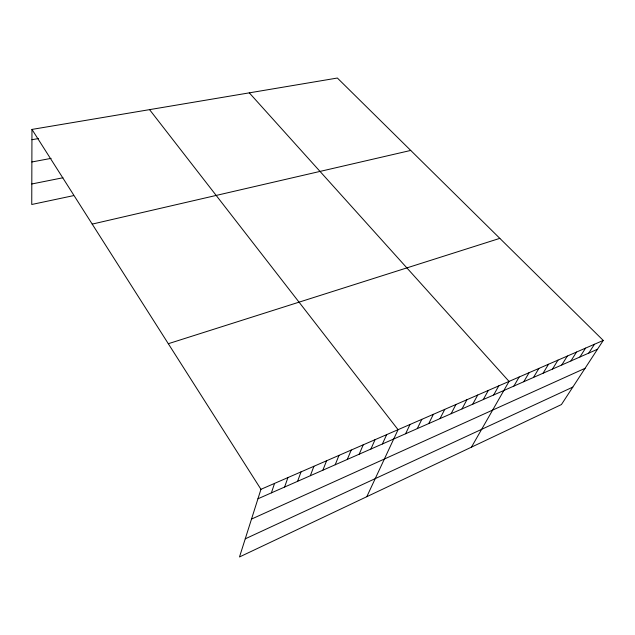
<?xml version="1.0" encoding="UTF-8"?>
<svg xmlns="http://www.w3.org/2000/svg" width="635" height="635" viewBox="0 0 635 635"><rect width="100%" height="100%" fill="white"/><g stroke="black" fill="none" stroke-linecap="round" stroke-linejoin="round"><path stroke-width="0.95" d="M603.25 340.431L260.953 489.315L239.49 556.966L561.427 404.558L603.25 340.431L337.368 78.034L31.964 129.421L31.75 204.486L73.462 195.651M271.399 492.863L274.55 483.402M284.615 487.045L287.909 477.591M297.593 481.33L301.022 471.884M310.34 475.71L313.904 466.281M322.874 470.194L326.565 460.78M335.193 464.772L338.995 455.366M347.297 459.438L351.219 450.056M359.196 454.2L363.228 444.825M370.896 449.04L375.039 439.69M382.405 443.976L386.651 434.642M366.8 496.697L398.066 429.681L149.558 109.633M405.598 433.761L410.043 424.466M417.274 428.617L421.815 419.346M428.744 423.569L433.38 414.314M440.023 418.6L444.754 409.369M451.112 413.718L455.922 404.511M462.01 408.916L466.908 399.733M472.734 404.193L477.711 395.041M483.275 399.55L488.331 390.422M493.649 394.986L498.777 385.874M471.448 447.151L509.048 381.405L249.301 92.853M513.898 386.064L519.16 377.007M523.78 381.714L529.106 372.681M533.503 377.436L538.885 368.427M543.076 373.213L548.521 364.236M552.498 369.07L557.998 360.116M561.777 364.982L567.333 356.052M570.913 360.958L576.516 352.06M579.914 356.997L585.565 348.123M588.772 353.092L594.479 344.249M245.245 538.837L572.818 387.096M251.508 519.081L585.073 368.308M257.945 498.785L597.503 349.25M168.307 343.71L499.824 238.363M92.21 224.107L410.734 150.431M31.806 183.983L62.944 177.76M31.877 161.973L51.125 158.369M31.941 139.7L38.521 138.549M31.964 129.421L260.953 489.315"/></g></svg>
